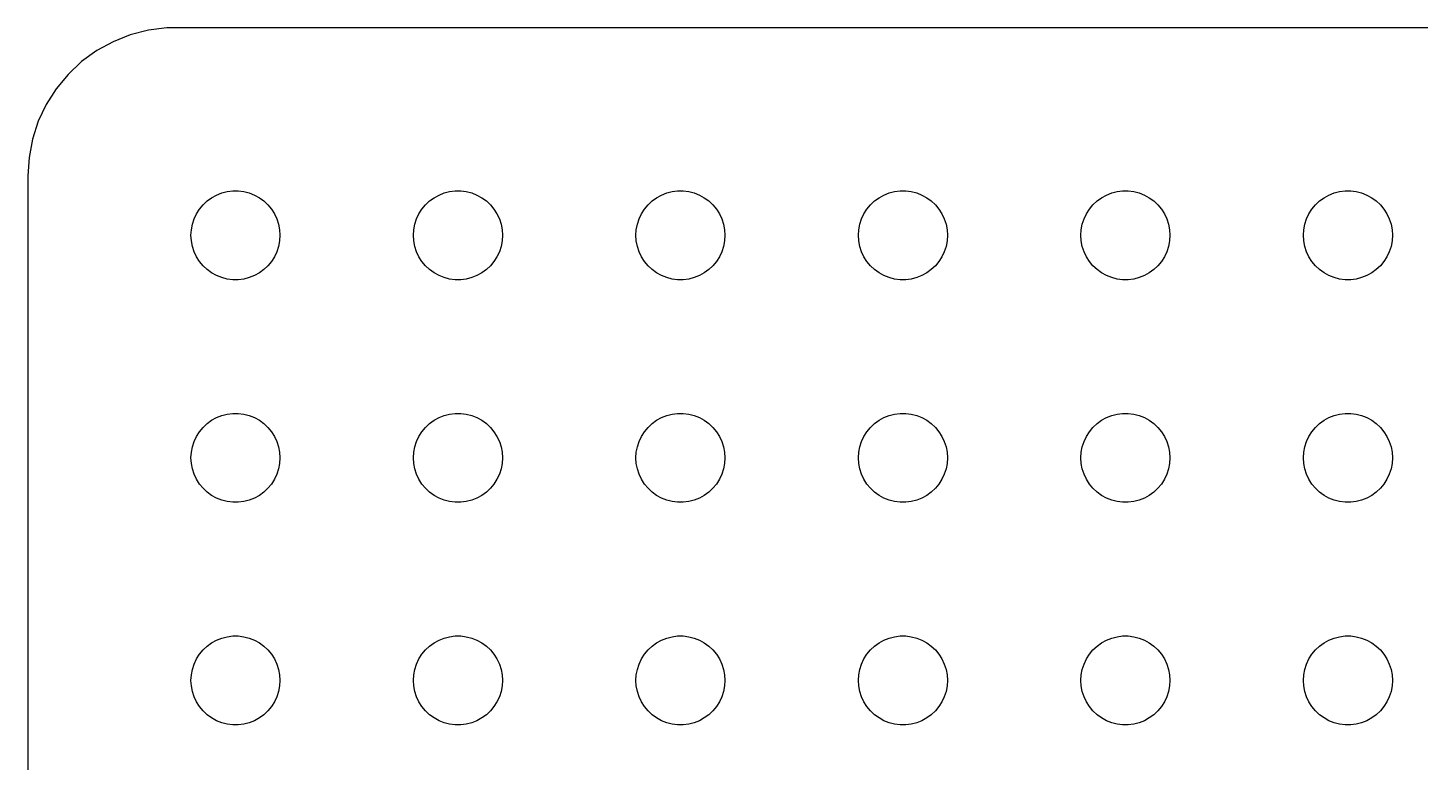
# Model space of a CAD drawing. Header units: metres. Extents: x -97 to 97, y -97 to 97.
# Drawn here: x -97 to -50.06, y 72.25 to 96.99 of the extents above; entities that cross this region are included whole.
import ezdxf

# ---------------------------------------------------------------- set-up
doc = ezdxf.new("R2010")
doc.units = ezdxf.units.M

msp = doc.modelspace()

# ---------------------------------------------------------------- linework, layer by layer
for p, q in [((-93.5451, 96.7553), (-94.1289, 96.5241)), ((-92.9369, 96.9114), (-93.5451, 96.7553)), ((-92.3139, 96.9901), (-92.9369, 96.9114)), ((92.3139, 96.9901), (-92.3139, 96.9901)), ((-94.6791, 96.2216), (-95.1871, 95.8526)), ((-94.1289, 96.5241), (-94.6791, 96.2216)), ((-95.1871, 95.8526), (-95.6448, 95.4227)), ((-95.6448, 95.4227), (-96.0451, 94.9389)), ((-96.0451, 94.9389), (-96.3815, 94.4088)), ((-96.3815, 94.4088), (-96.6489, 93.8406)), ((-96.6489, 93.8406), (-96.8429, 93.2434)), ((-96.8429, 93.2434), (-96.9606, 92.6267)), ((-96.9606, 92.6267), (-97, 92)), ((-97, 92), (-97, -92)), ((-91.0934, 91.0268), (-90.9561, 91.1558)), ((-90.9561, 91.1558), (-90.8037, 91.2665)), ((-90.8037, 91.2665), (-90.6387, 91.3572)), ((-90.6387, 91.3572), (-90.4635, 91.4266)), ((-90.4635, 91.4266), (-90.2811, 91.4734)), ((-90.2811, 91.4734), (-90.0942, 91.497)), ((-90.0942, 91.497), (-89.9058, 91.497)), ((-89.9058, 91.497), (-89.7189, 91.4734)), ((-89.7189, 91.4734), (-89.5365, 91.4266)), ((-89.5365, 91.4266), (-89.3613, 91.3572)), ((-89.3613, 91.3572), (-89.1963, 91.2665)), ((-89.1963, 91.2665), (-89.0439, 91.1558)), ((-89.0439, 91.1558), (-88.9065, 91.0268)), ((-83.5934, 91.0268), (-83.4561, 91.1558)), ((-83.4561, 91.1558), (-83.3037, 91.2665)), ((-83.3037, 91.2665), (-83.1387, 91.3572)), ((-83.1387, 91.3572), (-82.9635, 91.4266)), ((-82.9635, 91.4266), (-82.7811, 91.4734)), ((-82.7811, 91.4734), (-82.5942, 91.497)), ((-82.5942, 91.497), (-82.4058, 91.497)), ((-82.4058, 91.497), (-82.2189, 91.4734)), ((-82.2189, 91.4734), (-82.0365, 91.4266)), ((-82.0365, 91.4266), (-81.8613, 91.3572)), ((-81.8613, 91.3572), (-81.6963, 91.2665)), ((-81.6963, 91.2665), (-81.5439, 91.1558)), ((-81.5439, 91.1558), (-81.4065, 91.0268)), ((-76.0934, 91.0268), (-75.9561, 91.1558)), ((-75.9561, 91.1558), (-75.8037, 91.2665)), ((-75.8037, 91.2665), (-75.6387, 91.3572)), ((-75.6387, 91.3572), (-75.4635, 91.4266)), ((-75.4635, 91.4266), (-75.2811, 91.4734)), ((-75.2811, 91.4734), (-75.0942, 91.497)), ((-75.0942, 91.497), (-74.9058, 91.497)), ((-74.9058, 91.497), (-74.7189, 91.4734)), ((-74.7189, 91.4734), (-74.5365, 91.4266)), ((-74.5365, 91.4266), (-74.3613, 91.3572)), ((-74.3613, 91.3572), (-74.1963, 91.2665)), ((-74.1963, 91.2665), (-74.0439, 91.1558)), ((-74.0439, 91.1558), (-73.9065, 91.0268)), ((-68.5934, 91.0268), (-68.4561, 91.1558)), ((-68.4561, 91.1558), (-68.3037, 91.2665)), ((-68.3037, 91.2665), (-68.1387, 91.3572)), ((-68.1387, 91.3572), (-67.9635, 91.4266)), ((-67.9635, 91.4266), (-67.7811, 91.4734)), ((-67.7811, 91.4734), (-67.5942, 91.497)), ((-67.5942, 91.497), (-67.4058, 91.497)), ((-67.4058, 91.497), (-67.2189, 91.4734)), ((-67.2189, 91.4734), (-67.0365, 91.4266)), ((-67.0365, 91.4266), (-66.8613, 91.3572)), ((-66.8613, 91.3572), (-66.6963, 91.2665)), ((-66.6963, 91.2665), (-66.5439, 91.1558)), ((-66.5439, 91.1558), (-66.4065, 91.0268)), ((-61.0934, 91.0268), (-60.9561, 91.1558)), ((-60.9561, 91.1558), (-60.8037, 91.2665)), ((-60.8037, 91.2665), (-60.6387, 91.3572)), ((-60.6387, 91.3572), (-60.4635, 91.4266)), ((-60.4635, 91.4266), (-60.2811, 91.4734)), ((-60.2811, 91.4734), (-60.0942, 91.497)), ((-60.0942, 91.497), (-59.9058, 91.497)), ((-59.9058, 91.497), (-59.7189, 91.4734)), ((-59.7189, 91.4734), (-59.5365, 91.4266)), ((-59.5365, 91.4266), (-59.3613, 91.3572)), ((-59.3613, 91.3572), (-59.1963, 91.2665)), ((-59.1963, 91.2665), (-59.0439, 91.1558)), ((-59.0439, 91.1558), (-58.9065, 91.0268)), ((-53.5934, 91.0268), (-53.4561, 91.1558)), ((-53.4561, 91.1558), (-53.3037, 91.2665)), ((-53.3037, 91.2665), (-53.1387, 91.3572)), ((-53.1387, 91.3572), (-52.9635, 91.4266)), ((-52.9635, 91.4266), (-52.7811, 91.4734)), ((-52.7811, 91.4734), (-52.5942, 91.497)), ((-52.5942, 91.497), (-52.4058, 91.497)), ((-52.4058, 91.497), (-52.2189, 91.4734)), ((-52.2189, 91.4734), (-52.0365, 91.4266)), ((-52.0365, 91.4266), (-51.8613, 91.3572)), ((-51.8613, 91.3572), (-51.6963, 91.2665)), ((-51.6963, 91.2665), (-51.5439, 91.1558)), ((-51.5439, 91.1558), (-51.4065, 91.0268)), ((-91.3947, 90.5522), (-91.3145, 90.7226)), ((-91.3145, 90.7226), (-91.2135, 90.8817)), ((-91.2135, 90.8817), (-91.0934, 91.0268)), ((-88.9065, 91.0268), (-88.7865, 90.8817)), ((-88.7865, 90.8817), (-88.6855, 90.7226)), ((-88.6855, 90.7226), (-88.6053, 90.5522)), ((-83.8947, 90.5522), (-83.8145, 90.7226)), ((-83.8145, 90.7226), (-83.7135, 90.8817)), ((-83.7135, 90.8817), (-83.5934, 91.0268)), ((-81.4065, 91.0268), (-81.2865, 90.8817)), ((-81.2865, 90.8817), (-81.1855, 90.7226)), ((-81.1855, 90.7226), (-81.1053, 90.5522)), ((-76.3947, 90.5522), (-76.3145, 90.7226)), ((-76.3145, 90.7226), (-76.2135, 90.8817)), ((-76.2135, 90.8817), (-76.0934, 91.0268)), ((-73.9065, 91.0268), (-73.7865, 90.8817)), ((-73.7865, 90.8817), (-73.6855, 90.7226)), ((-73.6855, 90.7226), (-73.6053, 90.5522)), ((-68.8947, 90.5522), (-68.8145, 90.7226)), ((-68.8145, 90.7226), (-68.7135, 90.8817)), ((-68.7135, 90.8817), (-68.5934, 91.0268)), ((-66.4065, 91.0268), (-66.2865, 90.8817)), ((-66.2865, 90.8817), (-66.1855, 90.7226)), ((-66.1855, 90.7226), (-66.1053, 90.5522)), ((-61.3947, 90.5522), (-61.3145, 90.7226)), ((-61.3145, 90.7226), (-61.2135, 90.8817)), ((-61.2135, 90.8817), (-61.0934, 91.0268)), ((-58.9065, 91.0268), (-58.7865, 90.8817)), ((-58.7865, 90.8817), (-58.6855, 90.7226)), ((-58.6855, 90.7226), (-58.6053, 90.5522)), ((-53.8947, 90.5522), (-53.8145, 90.7226)), ((-53.8145, 90.7226), (-53.7135, 90.8817)), ((-53.7135, 90.8817), (-53.5934, 91.0268)), ((-51.4065, 91.0268), (-51.2865, 90.8817)), ((-51.2865, 90.8817), (-51.1855, 90.7226)), ((-51.1855, 90.7226), (-51.1053, 90.5522)), ((-91.5, 90), (-91.4882, 90.188)), ((-91.4882, 90.188), (-91.4529, 90.373)), ((-91.4529, 90.373), (-91.3947, 90.5522)), ((-88.6053, 90.5522), (-88.5471, 90.373)), ((-88.5471, 90.373), (-88.5118, 90.188)), ((-88.5118, 90.188), (-88.5, 90)), ((-84, 90), (-83.9882, 90.188)), ((-83.9882, 90.188), (-83.9529, 90.373)), ((-83.9529, 90.373), (-83.8947, 90.5522)), ((-81.1053, 90.5522), (-81.0471, 90.373)), ((-81.0471, 90.373), (-81.0118, 90.188)), ((-81.0118, 90.188), (-81, 90)), ((-76.5, 90), (-76.4882, 90.188)), ((-76.4882, 90.188), (-76.4529, 90.373)), ((-76.4529, 90.373), (-76.3947, 90.5522)), ((-73.6053, 90.5522), (-73.5471, 90.373)), ((-73.5471, 90.373), (-73.5118, 90.188)), ((-73.5118, 90.188), (-73.5, 90)), ((-69, 90), (-68.9882, 90.188)), ((-68.9882, 90.188), (-68.9529, 90.373)), ((-68.9529, 90.373), (-68.8947, 90.5522)), ((-66.1053, 90.5522), (-66.0471, 90.373)), ((-66.0471, 90.373), (-66.0118, 90.188)), ((-66.0118, 90.188), (-66, 90)), ((-61.5, 90), (-61.4882, 90.188)), ((-61.4882, 90.188), (-61.4529, 90.373)), ((-61.4529, 90.373), (-61.3947, 90.5522)), ((-58.6053, 90.5522), (-58.5471, 90.373)), ((-58.5471, 90.373), (-58.5118, 90.188)), ((-58.5118, 90.188), (-58.5, 90)), ((-54, 90), (-53.9882, 90.188)), ((-53.9882, 90.188), (-53.9529, 90.373)), ((-53.9529, 90.373), (-53.8947, 90.5522)), ((-51.1053, 90.5522), (-51.0471, 90.373)), ((-51.0471, 90.373), (-51.0118, 90.188)), ((-51.0118, 90.188), (-51, 90)), ((-91.4882, 89.812), (-91.5, 90)), ((-91.4529, 89.627), (-91.4882, 89.812)), ((-88.5118, 89.812), (-88.5471, 89.627)), ((-88.5, 90), (-88.5118, 89.812)), ((-83.9882, 89.812), (-84, 90)), ((-83.9529, 89.627), (-83.9882, 89.812)), ((-81.0118, 89.812), (-81.0471, 89.627)), ((-81, 90), (-81.0118, 89.812)), ((-76.4882, 89.812), (-76.5, 90)), ((-76.4529, 89.627), (-76.4882, 89.812)), ((-73.5118, 89.812), (-73.5471, 89.627)), ((-73.5, 90), (-73.5118, 89.812)), ((-68.9882, 89.812), (-69, 90)), ((-68.9529, 89.627), (-68.9882, 89.812)), ((-66.0118, 89.812), (-66.0471, 89.627)), ((-66, 90), (-66.0118, 89.812)), ((-61.4882, 89.812), (-61.5, 90)), ((-61.4529, 89.627), (-61.4882, 89.812)), ((-58.5118, 89.812), (-58.5471, 89.627)), ((-58.5, 90), (-58.5118, 89.812)), ((-53.9882, 89.812), (-54, 90)), ((-53.9529, 89.627), (-53.9882, 89.812)), ((-51.0118, 89.812), (-51.0471, 89.627)), ((-51, 90), (-51.0118, 89.812)), ((-91.3947, 89.4478), (-91.4529, 89.627)), ((-91.3145, 89.2774), (-91.3947, 89.4478)), ((-91.2135, 89.1183), (-91.3145, 89.2774)), ((-88.6855, 89.2774), (-88.7865, 89.1183)), ((-88.6053, 89.4478), (-88.6855, 89.2774)), ((-88.5471, 89.627), (-88.6053, 89.4478)), ((-83.8947, 89.4478), (-83.9529, 89.627)), ((-83.8145, 89.2774), (-83.8947, 89.4478)), ((-83.7135, 89.1183), (-83.8145, 89.2774)), ((-81.1855, 89.2774), (-81.2865, 89.1183)), ((-81.1053, 89.4478), (-81.1855, 89.2774)), ((-81.0471, 89.627), (-81.1053, 89.4478)), ((-76.3947, 89.4478), (-76.4529, 89.627)), ((-76.3145, 89.2774), (-76.3947, 89.4478)), ((-76.2135, 89.1183), (-76.3145, 89.2774)), ((-73.6855, 89.2774), (-73.7865, 89.1183)), ((-73.6053, 89.4478), (-73.6855, 89.2774)), ((-73.5471, 89.627), (-73.6053, 89.4478)), ((-68.8947, 89.4478), (-68.9529, 89.627)), ((-68.8145, 89.2774), (-68.8947, 89.4478)), ((-68.7135, 89.1183), (-68.8145, 89.2774)), ((-66.1855, 89.2774), (-66.2865, 89.1183)), ((-66.1053, 89.4478), (-66.1855, 89.2774)), ((-66.0471, 89.627), (-66.1053, 89.4478)), ((-61.3947, 89.4478), (-61.4529, 89.627)), ((-61.3145, 89.2774), (-61.3947, 89.4478)), ((-61.2135, 89.1183), (-61.3145, 89.2774)), ((-58.6855, 89.2774), (-58.7865, 89.1183)), ((-58.6053, 89.4478), (-58.6855, 89.2774)), ((-58.5471, 89.627), (-58.6053, 89.4478)), ((-53.8947, 89.4478), (-53.9529, 89.627)), ((-53.8145, 89.2774), (-53.8947, 89.4478)), ((-53.7135, 89.1183), (-53.8145, 89.2774)), ((-51.1855, 89.2774), (-51.2865, 89.1183)), ((-51.1053, 89.4478), (-51.1855, 89.2774)), ((-51.0471, 89.627), (-51.1053, 89.4478)), ((-91.0934, 88.9732), (-91.2135, 89.1183)), ((-90.9561, 88.8442), (-91.0934, 88.9732)), ((-90.8037, 88.7335), (-90.9561, 88.8442)), ((-90.6387, 88.6428), (-90.8037, 88.7335)), ((-89.1963, 88.7335), (-89.3613, 88.6428)), ((-89.0439, 88.8442), (-89.1963, 88.7335)), ((-88.9065, 88.9732), (-89.0439, 88.8442)), ((-88.7865, 89.1183), (-88.9065, 88.9732)), ((-83.5934, 88.9732), (-83.7135, 89.1183)), ((-83.4561, 88.8442), (-83.5934, 88.9732)), ((-83.3037, 88.7335), (-83.4561, 88.8442)), ((-83.1387, 88.6428), (-83.3037, 88.7335)), ((-81.6963, 88.7335), (-81.8613, 88.6428)), ((-81.5439, 88.8442), (-81.6963, 88.7335)), ((-81.4065, 88.9732), (-81.5439, 88.8442)), ((-81.2865, 89.1183), (-81.4065, 88.9732)), ((-76.0934, 88.9732), (-76.2135, 89.1183)), ((-75.9561, 88.8442), (-76.0934, 88.9732)), ((-75.8037, 88.7335), (-75.9561, 88.8442)), ((-75.6387, 88.6428), (-75.8037, 88.7335)), ((-74.1963, 88.7335), (-74.3613, 88.6428)), ((-74.0439, 88.8442), (-74.1963, 88.7335)), ((-73.9065, 88.9732), (-74.0439, 88.8442)), ((-73.7865, 89.1183), (-73.9065, 88.9732)), ((-68.5934, 88.9732), (-68.7135, 89.1183)), ((-68.4561, 88.8442), (-68.5934, 88.9732)), ((-68.3037, 88.7335), (-68.4561, 88.8442)), ((-68.1387, 88.6428), (-68.3037, 88.7335)), ((-66.6963, 88.7335), (-66.8613, 88.6428)), ((-66.5439, 88.8442), (-66.6963, 88.7335)), ((-66.4065, 88.9732), (-66.5439, 88.8442)), ((-66.2865, 89.1183), (-66.4065, 88.9732)), ((-61.0934, 88.9732), (-61.2135, 89.1183)), ((-60.9561, 88.8442), (-61.0934, 88.9732)), ((-60.8037, 88.7335), (-60.9561, 88.8442)), ((-60.6387, 88.6428), (-60.8037, 88.7335)), ((-59.1963, 88.7335), (-59.3613, 88.6428)), ((-59.0439, 88.8442), (-59.1963, 88.7335)), ((-58.9065, 88.9732), (-59.0439, 88.8442)), ((-58.7865, 89.1183), (-58.9065, 88.9732)), ((-53.5934, 88.9732), (-53.7135, 89.1183)), ((-53.4561, 88.8442), (-53.5934, 88.9732)), ((-53.3037, 88.7335), (-53.4561, 88.8442)), ((-53.1387, 88.6428), (-53.3037, 88.7335)), ((-51.6963, 88.7335), (-51.8613, 88.6428)), ((-51.5439, 88.8442), (-51.6963, 88.7335)), ((-51.4065, 88.9732), (-51.5439, 88.8442)), ((-51.2865, 89.1183), (-51.4065, 88.9732)), ((-90.4635, 88.5734), (-90.6387, 88.6428)), ((-90.2811, 88.5266), (-90.4635, 88.5734)), ((-90.0942, 88.503), (-90.2811, 88.5266)), ((-89.9058, 88.503), (-90.0942, 88.503)), ((-89.7189, 88.5266), (-89.9058, 88.503)), ((-89.5365, 88.5734), (-89.7189, 88.5266)), ((-89.3613, 88.6428), (-89.5365, 88.5734)), ((-82.9635, 88.5734), (-83.1387, 88.6428)), ((-82.7811, 88.5266), (-82.9635, 88.5734)), ((-82.5942, 88.503), (-82.7811, 88.5266)), ((-82.4058, 88.503), (-82.5942, 88.503)), ((-82.2189, 88.5266), (-82.4058, 88.503)), ((-82.0365, 88.5734), (-82.2189, 88.5266)), ((-81.8613, 88.6428), (-82.0365, 88.5734)), ((-75.4635, 88.5734), (-75.6387, 88.6428)), ((-75.2811, 88.5266), (-75.4635, 88.5734)), ((-75.0942, 88.503), (-75.2811, 88.5266)), ((-74.9058, 88.503), (-75.0942, 88.503)), ((-74.7189, 88.5266), (-74.9058, 88.503)), ((-74.5365, 88.5734), (-74.7189, 88.5266)), ((-74.3613, 88.6428), (-74.5365, 88.5734)), ((-67.9635, 88.5734), (-68.1387, 88.6428)), ((-67.7811, 88.5266), (-67.9635, 88.5734)), ((-67.5942, 88.503), (-67.7811, 88.5266)), ((-67.4058, 88.503), (-67.5942, 88.503)), ((-67.2189, 88.5266), (-67.4058, 88.503)), ((-67.0365, 88.5734), (-67.2189, 88.5266)), ((-66.8613, 88.6428), (-67.0365, 88.5734)), ((-60.4635, 88.5734), (-60.6387, 88.6428)), ((-60.2811, 88.5266), (-60.4635, 88.5734)), ((-60.0942, 88.503), (-60.2811, 88.5266)), ((-59.9058, 88.503), (-60.0942, 88.503)), ((-59.7189, 88.5266), (-59.9058, 88.503)), ((-59.5365, 88.5734), (-59.7189, 88.5266)), ((-59.3613, 88.6428), (-59.5365, 88.5734)), ((-52.9635, 88.5734), (-53.1387, 88.6428)), ((-52.7811, 88.5266), (-52.9635, 88.5734)), ((-52.5942, 88.503), (-52.7811, 88.5266)), ((-52.4058, 88.503), (-52.5942, 88.503)), ((-52.2189, 88.5266), (-52.4058, 88.503)), ((-52.0365, 88.5734), (-52.2189, 88.5266)), ((-51.8613, 88.6428), (-52.0365, 88.5734)), ((-91.0934, 83.5268), (-90.9561, 83.6558)), ((-90.9561, 83.6558), (-90.8037, 83.7665)), ((-90.8037, 83.7665), (-90.6387, 83.8572)), ((-90.6387, 83.8572), (-90.4635, 83.9266)), ((-90.4635, 83.9266), (-90.2811, 83.9734)), ((-90.2811, 83.9734), (-90.0942, 83.997)), ((-90.0942, 83.997), (-89.9058, 83.997)), ((-89.9058, 83.997), (-89.7189, 83.9734)), ((-89.7189, 83.9734), (-89.5365, 83.9266)), ((-89.5365, 83.9266), (-89.3613, 83.8572)), ((-89.3613, 83.8572), (-89.1963, 83.7665)), ((-89.1963, 83.7665), (-89.0439, 83.6558)), ((-89.0439, 83.6558), (-88.9065, 83.5268)), ((-83.5934, 83.5268), (-83.4561, 83.6558)), ((-83.4561, 83.6558), (-83.3037, 83.7665)), ((-83.3037, 83.7665), (-83.1387, 83.8572)), ((-83.1387, 83.8572), (-82.9635, 83.9266)), ((-82.9635, 83.9266), (-82.7811, 83.9734)), ((-82.7811, 83.9734), (-82.5942, 83.997)), ((-82.5942, 83.997), (-82.4058, 83.997)), ((-82.4058, 83.997), (-82.2189, 83.9734)), ((-82.2189, 83.9734), (-82.0365, 83.9266)), ((-82.0365, 83.9266), (-81.8613, 83.8572)), ((-81.8613, 83.8572), (-81.6963, 83.7665)), ((-81.6963, 83.7665), (-81.5439, 83.6558)), ((-81.5439, 83.6558), (-81.4065, 83.5268)), ((-76.0934, 83.5268), (-75.9561, 83.6558)), ((-75.9561, 83.6558), (-75.8037, 83.7665)), ((-75.8037, 83.7665), (-75.6387, 83.8572)), ((-75.6387, 83.8572), (-75.4635, 83.9266)), ((-75.4635, 83.9266), (-75.2811, 83.9734)), ((-75.2811, 83.9734), (-75.0942, 83.997)), ((-75.0942, 83.997), (-74.9058, 83.997)), ((-74.9058, 83.997), (-74.7189, 83.9734)), ((-74.7189, 83.9734), (-74.5365, 83.9266)), ((-74.5365, 83.9266), (-74.3613, 83.8572)), ((-74.3613, 83.8572), (-74.1963, 83.7665)), ((-74.1963, 83.7665), (-74.0439, 83.6558)), ((-74.0439, 83.6558), (-73.9065, 83.5268)), ((-68.5934, 83.5268), (-68.4561, 83.6558)), ((-68.4561, 83.6558), (-68.3037, 83.7665)), ((-68.3037, 83.7665), (-68.1387, 83.8572)), ((-68.1387, 83.8572), (-67.9635, 83.9266)), ((-67.9635, 83.9266), (-67.7811, 83.9734)), ((-67.7811, 83.9734), (-67.5942, 83.997)), ((-67.5942, 83.997), (-67.4058, 83.997)), ((-67.4058, 83.997), (-67.2189, 83.9734)), ((-67.2189, 83.9734), (-67.0365, 83.9266)), ((-67.0365, 83.9266), (-66.8613, 83.8572)), ((-66.8613, 83.8572), (-66.6963, 83.7665)), ((-66.6963, 83.7665), (-66.5439, 83.6558)), ((-66.5439, 83.6558), (-66.4065, 83.5268)), ((-61.0934, 83.5268), (-60.9561, 83.6558)), ((-60.9561, 83.6558), (-60.8037, 83.7665)), ((-60.8037, 83.7665), (-60.6387, 83.8572)), ((-60.6387, 83.8572), (-60.4635, 83.9266)), ((-60.4635, 83.9266), (-60.2811, 83.9734)), ((-60.2811, 83.9734), (-60.0942, 83.997)), ((-60.0942, 83.997), (-59.9058, 83.997)), ((-59.9058, 83.997), (-59.7189, 83.9734)), ((-59.7189, 83.9734), (-59.5365, 83.9266)), ((-59.5365, 83.9266), (-59.3613, 83.8572)), ((-59.3613, 83.8572), (-59.1963, 83.7665)), ((-59.1963, 83.7665), (-59.0439, 83.6558)), ((-59.0439, 83.6558), (-58.9065, 83.5268)), ((-53.5934, 83.5268), (-53.4561, 83.6558)), ((-53.4561, 83.6558), (-53.3037, 83.7665)), ((-53.3037, 83.7665), (-53.1387, 83.8572)), ((-53.1387, 83.8572), (-52.9635, 83.9266)), ((-52.9635, 83.9266), (-52.7811, 83.9734)), ((-52.7811, 83.9734), (-52.5942, 83.997)), ((-52.5942, 83.997), (-52.4058, 83.997)), ((-52.4058, 83.997), (-52.2189, 83.9734)), ((-52.2189, 83.9734), (-52.0365, 83.9266)), ((-52.0365, 83.9266), (-51.8613, 83.8572)), ((-51.8613, 83.8572), (-51.6963, 83.7665)), ((-51.6963, 83.7665), (-51.5439, 83.6558)), ((-51.5439, 83.6558), (-51.4065, 83.5268)), ((-91.3947, 83.0522), (-91.3145, 83.2226)), ((-91.3145, 83.2226), (-91.2135, 83.3817)), ((-91.2135, 83.3817), (-91.0934, 83.5268)), ((-88.9065, 83.5268), (-88.7865, 83.3817)), ((-88.7865, 83.3817), (-88.6855, 83.2226)), ((-88.6855, 83.2226), (-88.6053, 83.0522)), ((-83.8947, 83.0522), (-83.8145, 83.2226)), ((-83.8145, 83.2226), (-83.7135, 83.3817)), ((-83.7135, 83.3817), (-83.5934, 83.5268)), ((-81.4065, 83.5268), (-81.2865, 83.3817)), ((-81.2865, 83.3817), (-81.1855, 83.2226)), ((-81.1855, 83.2226), (-81.1053, 83.0522)), ((-76.3947, 83.0522), (-76.3145, 83.2226)), ((-76.3145, 83.2226), (-76.2135, 83.3817)), ((-76.2135, 83.3817), (-76.0934, 83.5268)), ((-73.9065, 83.5268), (-73.7865, 83.3817)), ((-73.7865, 83.3817), (-73.6855, 83.2226)), ((-73.6855, 83.2226), (-73.6053, 83.0522)), ((-68.8947, 83.0522), (-68.8145, 83.2226)), ((-68.8145, 83.2226), (-68.7135, 83.3817)), ((-68.7135, 83.3817), (-68.5934, 83.5268)), ((-66.4065, 83.5268), (-66.2865, 83.3817)), ((-66.2865, 83.3817), (-66.1855, 83.2226)), ((-66.1855, 83.2226), (-66.1053, 83.0522)), ((-61.3947, 83.0522), (-61.3145, 83.2226)), ((-61.3145, 83.2226), (-61.2135, 83.3817)), ((-61.2135, 83.3817), (-61.0934, 83.5268)), ((-58.9065, 83.5268), (-58.7865, 83.3817)), ((-58.7865, 83.3817), (-58.6855, 83.2226)), ((-58.6855, 83.2226), (-58.6053, 83.0522)), ((-53.8947, 83.0522), (-53.8145, 83.2226)), ((-53.8145, 83.2226), (-53.7135, 83.3817)), ((-53.7135, 83.3817), (-53.5934, 83.5268)), ((-51.4065, 83.5268), (-51.2865, 83.3817)), ((-51.2865, 83.3817), (-51.1855, 83.2226)), ((-51.1855, 83.2226), (-51.1053, 83.0522)), ((-91.5, 82.5), (-91.4882, 82.688)), ((-91.4882, 82.688), (-91.4529, 82.873)), ((-91.4529, 82.873), (-91.3947, 83.0522)), ((-88.6053, 83.0522), (-88.5471, 82.873)), ((-88.5471, 82.873), (-88.5118, 82.688)), ((-88.5118, 82.688), (-88.5, 82.5)), ((-84, 82.5), (-83.9882, 82.688)), ((-83.9882, 82.688), (-83.9529, 82.873)), ((-83.9529, 82.873), (-83.8947, 83.0522)), ((-81.1053, 83.0522), (-81.0471, 82.873)), ((-81.0471, 82.873), (-81.0118, 82.688)), ((-81.0118, 82.688), (-81, 82.5)), ((-76.5, 82.5), (-76.4882, 82.688)), ((-76.4882, 82.688), (-76.4529, 82.873)), ((-76.4529, 82.873), (-76.3947, 83.0522)), ((-73.6053, 83.0522), (-73.5471, 82.873)), ((-73.5471, 82.873), (-73.5118, 82.688)), ((-73.5118, 82.688), (-73.5, 82.5)), ((-69, 82.5), (-68.9882, 82.688)), ((-68.9882, 82.688), (-68.9529, 82.873)), ((-68.9529, 82.873), (-68.8947, 83.0522)), ((-66.1053, 83.0522), (-66.0471, 82.873)), ((-66.0471, 82.873), (-66.0118, 82.688)), ((-66.0118, 82.688), (-66, 82.5)), ((-61.5, 82.5), (-61.4882, 82.688)), ((-61.4882, 82.688), (-61.4529, 82.873)), ((-61.4529, 82.873), (-61.3947, 83.0522)), ((-58.6053, 83.0522), (-58.5471, 82.873)), ((-58.5471, 82.873), (-58.5118, 82.688)), ((-58.5118, 82.688), (-58.5, 82.5)), ((-54, 82.5), (-53.9882, 82.688)), ((-53.9882, 82.688), (-53.9529, 82.873)), ((-53.9529, 82.873), (-53.8947, 83.0522)), ((-51.1053, 83.0522), (-51.0471, 82.873)), ((-51.0471, 82.873), (-51.0118, 82.688)), ((-51.0118, 82.688), (-51, 82.5)), ((-91.4882, 82.312), (-91.5, 82.5)), ((-91.4529, 82.127), (-91.4882, 82.312)), ((-88.5118, 82.312), (-88.5471, 82.127)), ((-88.5, 82.5), (-88.5118, 82.312)), ((-83.9882, 82.312), (-84, 82.5)), ((-83.9529, 82.127), (-83.9882, 82.312)), ((-81.0118, 82.312), (-81.0471, 82.127)), ((-81, 82.5), (-81.0118, 82.312)), ((-76.4882, 82.312), (-76.5, 82.5)), ((-76.4529, 82.127), (-76.4882, 82.312)), ((-73.5118, 82.312), (-73.5471, 82.127)), ((-73.5, 82.5), (-73.5118, 82.312)), ((-68.9882, 82.312), (-69, 82.5)), ((-68.9529, 82.127), (-68.9882, 82.312)), ((-66.0118, 82.312), (-66.0471, 82.127)), ((-66, 82.5), (-66.0118, 82.312)), ((-61.4882, 82.312), (-61.5, 82.5)), ((-61.4529, 82.127), (-61.4882, 82.312)), ((-58.5118, 82.312), (-58.5471, 82.127)), ((-58.5, 82.5), (-58.5118, 82.312)), ((-53.9882, 82.312), (-54, 82.5)), ((-53.9529, 82.127), (-53.9882, 82.312)), ((-51.0118, 82.312), (-51.0471, 82.127)), ((-51, 82.5), (-51.0118, 82.312)), ((-91.3947, 81.9478), (-91.4529, 82.127)), ((-91.3145, 81.7774), (-91.3947, 81.9478)), ((-91.2135, 81.6183), (-91.3145, 81.7774)), ((-88.6855, 81.7774), (-88.7865, 81.6183)), ((-88.6053, 81.9478), (-88.6855, 81.7774)), ((-88.5471, 82.127), (-88.6053, 81.9478)), ((-83.8947, 81.9478), (-83.9529, 82.127)), ((-83.8145, 81.7774), (-83.8947, 81.9478)), ((-83.7135, 81.6183), (-83.8145, 81.7774)), ((-81.1855, 81.7774), (-81.2865, 81.6183)), ((-81.1053, 81.9478), (-81.1855, 81.7774)), ((-81.0471, 82.127), (-81.1053, 81.9478)), ((-76.3947, 81.9478), (-76.4529, 82.127)), ((-76.3145, 81.7774), (-76.3947, 81.9478)), ((-76.2135, 81.6183), (-76.3145, 81.7774)), ((-73.6855, 81.7774), (-73.7865, 81.6183)), ((-73.6053, 81.9478), (-73.6855, 81.7774)), ((-73.5471, 82.127), (-73.6053, 81.9478)), ((-68.8947, 81.9478), (-68.9529, 82.127)), ((-68.8145, 81.7774), (-68.8947, 81.9478)), ((-68.7135, 81.6183), (-68.8145, 81.7774)), ((-66.1855, 81.7774), (-66.2865, 81.6183)), ((-66.1053, 81.9478), (-66.1855, 81.7774)), ((-66.0471, 82.127), (-66.1053, 81.9478)), ((-61.3947, 81.9478), (-61.4529, 82.127)), ((-61.3145, 81.7774), (-61.3947, 81.9478)), ((-61.2135, 81.6183), (-61.3145, 81.7774)), ((-58.6855, 81.7774), (-58.7865, 81.6183)), ((-58.6053, 81.9478), (-58.6855, 81.7774)), ((-58.5471, 82.127), (-58.6053, 81.9478)), ((-53.8947, 81.9478), (-53.9529, 82.127)), ((-53.8145, 81.7774), (-53.8947, 81.9478)), ((-53.7135, 81.6183), (-53.8145, 81.7774)), ((-51.1855, 81.7774), (-51.2865, 81.6183)), ((-51.1053, 81.9478), (-51.1855, 81.7774)), ((-51.0471, 82.127), (-51.1053, 81.9478)), ((-91.0934, 81.4732), (-91.2135, 81.6183)), ((-90.9561, 81.3442), (-91.0934, 81.4732)), ((-90.8037, 81.2335), (-90.9561, 81.3442)), ((-90.6387, 81.1428), (-90.8037, 81.2335)), ((-89.1963, 81.2335), (-89.3613, 81.1428)), ((-89.0439, 81.3442), (-89.1963, 81.2335)), ((-88.9065, 81.4732), (-89.0439, 81.3442)), ((-88.7865, 81.6183), (-88.9065, 81.4732)), ((-83.5934, 81.4732), (-83.7135, 81.6183)), ((-83.4561, 81.3442), (-83.5934, 81.4732)), ((-83.3037, 81.2335), (-83.4561, 81.3442)), ((-83.1387, 81.1428), (-83.3037, 81.2335)), ((-81.6963, 81.2335), (-81.8613, 81.1428)), ((-81.5439, 81.3442), (-81.6963, 81.2335)), ((-81.4065, 81.4732), (-81.5439, 81.3442)), ((-81.2865, 81.6183), (-81.4065, 81.4732)), ((-76.0934, 81.4732), (-76.2135, 81.6183)), ((-75.9561, 81.3442), (-76.0934, 81.4732)), ((-75.8037, 81.2335), (-75.9561, 81.3442)), ((-75.6387, 81.1428), (-75.8037, 81.2335)), ((-74.1963, 81.2335), (-74.3613, 81.1428)), ((-74.0439, 81.3442), (-74.1963, 81.2335)), ((-73.9065, 81.4732), (-74.0439, 81.3442)), ((-73.7865, 81.6183), (-73.9065, 81.4732)), ((-68.5934, 81.4732), (-68.7135, 81.6183)), ((-68.4561, 81.3442), (-68.5934, 81.4732)), ((-68.3037, 81.2335), (-68.4561, 81.3442)), ((-68.1387, 81.1428), (-68.3037, 81.2335)), ((-66.6963, 81.2335), (-66.8613, 81.1428)), ((-66.5439, 81.3442), (-66.6963, 81.2335)), ((-66.4065, 81.4732), (-66.5439, 81.3442)), ((-66.2865, 81.6183), (-66.4065, 81.4732)), ((-61.0934, 81.4732), (-61.2135, 81.6183)), ((-60.9561, 81.3442), (-61.0934, 81.4732)), ((-60.8037, 81.2335), (-60.9561, 81.3442)), ((-60.6387, 81.1428), (-60.8037, 81.2335)), ((-59.1963, 81.2335), (-59.3613, 81.1428)), ((-59.0439, 81.3442), (-59.1963, 81.2335)), ((-58.9065, 81.4732), (-59.0439, 81.3442)), ((-58.7865, 81.6183), (-58.9065, 81.4732)), ((-53.5934, 81.4732), (-53.7135, 81.6183)), ((-53.4561, 81.3442), (-53.5934, 81.4732)), ((-53.3037, 81.2335), (-53.4561, 81.3442)), ((-53.1387, 81.1428), (-53.3037, 81.2335)), ((-51.6963, 81.2335), (-51.8613, 81.1428)), ((-51.5439, 81.3442), (-51.6963, 81.2335)), ((-51.4065, 81.4732), (-51.5439, 81.3442)), ((-51.2865, 81.6183), (-51.4065, 81.4732)), ((-90.4635, 81.0734), (-90.6387, 81.1428)), ((-90.2811, 81.0266), (-90.4635, 81.0734)), ((-90.0942, 81.003), (-90.2811, 81.0266)), ((-89.9058, 81.003), (-90.0942, 81.003)), ((-89.7189, 81.0266), (-89.9058, 81.003)), ((-89.5365, 81.0734), (-89.7189, 81.0266)), ((-89.3613, 81.1428), (-89.5365, 81.0734)), ((-82.9635, 81.0734), (-83.1387, 81.1428)), ((-82.7811, 81.0266), (-82.9635, 81.0734)), ((-82.5942, 81.003), (-82.7811, 81.0266)), ((-82.4058, 81.003), (-82.5942, 81.003)), ((-82.2189, 81.0266), (-82.4058, 81.003)), ((-82.0365, 81.0734), (-82.2189, 81.0266)), ((-81.8613, 81.1428), (-82.0365, 81.0734)), ((-75.4635, 81.0734), (-75.6387, 81.1428)), ((-75.2811, 81.0266), (-75.4635, 81.0734)), ((-75.0942, 81.003), (-75.2811, 81.0266)), ((-74.9058, 81.003), (-75.0942, 81.003)), ((-74.7189, 81.0266), (-74.9058, 81.003)), ((-74.5365, 81.0734), (-74.7189, 81.0266)), ((-74.3613, 81.1428), (-74.5365, 81.0734)), ((-67.9635, 81.0734), (-68.1387, 81.1428)), ((-67.7811, 81.0266), (-67.9635, 81.0734)), ((-67.5942, 81.003), (-67.7811, 81.0266)), ((-67.4058, 81.003), (-67.5942, 81.003)), ((-67.2189, 81.0266), (-67.4058, 81.003)), ((-67.0365, 81.0734), (-67.2189, 81.0266)), ((-66.8613, 81.1428), (-67.0365, 81.0734)), ((-60.4635, 81.0734), (-60.6387, 81.1428)), ((-60.2811, 81.0266), (-60.4635, 81.0734)), ((-60.0942, 81.003), (-60.2811, 81.0266)), ((-59.9058, 81.003), (-60.0942, 81.003)), ((-59.7189, 81.0266), (-59.9058, 81.003)), ((-59.5365, 81.0734), (-59.7189, 81.0266)), ((-59.3613, 81.1428), (-59.5365, 81.0734)), ((-52.9635, 81.0734), (-53.1387, 81.1428)), ((-52.7811, 81.0266), (-52.9635, 81.0734)), ((-52.5942, 81.003), (-52.7811, 81.0266)), ((-52.4058, 81.003), (-52.5942, 81.003)), ((-52.2189, 81.0266), (-52.4058, 81.003)), ((-52.0365, 81.0734), (-52.2189, 81.0266)), ((-51.8613, 81.1428), (-52.0365, 81.0734)), ((-91.0934, 76.0268), (-90.9561, 76.1558)), ((-90.9561, 76.1558), (-90.8037, 76.2665)), ((-90.8037, 76.2665), (-90.6387, 76.3572)), ((-90.6387, 76.3572), (-90.4635, 76.4266)), ((-90.4635, 76.4266), (-90.2811, 76.4734)), ((-90.2811, 76.4734), (-90.0942, 76.497)), ((-90.0942, 76.497), (-89.9058, 76.497)), ((-89.9058, 76.497), (-89.7189, 76.4734)), ((-89.7189, 76.4734), (-89.5365, 76.4266)), ((-89.5365, 76.4266), (-89.3613, 76.3572)), ((-89.3613, 76.3572), (-89.1963, 76.2665)), ((-89.1963, 76.2665), (-89.0439, 76.1558)), ((-89.0439, 76.1558), (-88.9065, 76.0268)), ((-83.5934, 76.0268), (-83.4561, 76.1558)), ((-83.4561, 76.1558), (-83.3037, 76.2665)), ((-83.3037, 76.2665), (-83.1387, 76.3572)), ((-83.1387, 76.3572), (-82.9635, 76.4266)), ((-82.9635, 76.4266), (-82.7811, 76.4734)), ((-82.7811, 76.4734), (-82.5942, 76.497)), ((-82.5942, 76.497), (-82.4058, 76.497)), ((-82.4058, 76.497), (-82.2189, 76.4734)), ((-82.2189, 76.4734), (-82.0365, 76.4266)), ((-82.0365, 76.4266), (-81.8613, 76.3572)), ((-81.8613, 76.3572), (-81.6963, 76.2665)), ((-81.6963, 76.2665), (-81.5439, 76.1558)), ((-81.5439, 76.1558), (-81.4065, 76.0268)), ((-76.0934, 76.0268), (-75.9561, 76.1558)), ((-75.9561, 76.1558), (-75.8037, 76.2665)), ((-75.8037, 76.2665), (-75.6387, 76.3572)), ((-75.6387, 76.3572), (-75.4635, 76.4266)), ((-75.4635, 76.4266), (-75.2811, 76.4734)), ((-75.2811, 76.4734), (-75.0942, 76.497)), ((-75.0942, 76.497), (-74.9058, 76.497)), ((-74.9058, 76.497), (-74.7189, 76.4734)), ((-74.7189, 76.4734), (-74.5365, 76.4266)), ((-74.5365, 76.4266), (-74.3613, 76.3572)), ((-74.3613, 76.3572), (-74.1963, 76.2665)), ((-74.1963, 76.2665), (-74.0439, 76.1558)), ((-74.0439, 76.1558), (-73.9065, 76.0268)), ((-68.5934, 76.0268), (-68.4561, 76.1558)), ((-68.4561, 76.1558), (-68.3037, 76.2665)), ((-68.3037, 76.2665), (-68.1387, 76.3572)), ((-68.1387, 76.3572), (-67.9635, 76.4266)), ((-67.9635, 76.4266), (-67.7811, 76.4734)), ((-67.7811, 76.4734), (-67.5942, 76.497)), ((-67.5942, 76.497), (-67.4058, 76.497)), ((-67.4058, 76.497), (-67.2189, 76.4734)), ((-67.2189, 76.4734), (-67.0365, 76.4266)), ((-67.0365, 76.4266), (-66.8613, 76.3572)), ((-66.8613, 76.3572), (-66.6963, 76.2665)), ((-66.6963, 76.2665), (-66.5439, 76.1558)), ((-66.5439, 76.1558), (-66.4065, 76.0268)), ((-61.0934, 76.0268), (-60.9561, 76.1558)), ((-60.9561, 76.1558), (-60.8037, 76.2665)), ((-60.8037, 76.2665), (-60.6387, 76.3572)), ((-60.6387, 76.3572), (-60.4635, 76.4266)), ((-60.4635, 76.4266), (-60.2811, 76.4734)), ((-60.2811, 76.4734), (-60.0942, 76.497)), ((-60.0942, 76.497), (-59.9058, 76.497)), ((-59.9058, 76.497), (-59.7189, 76.4734)), ((-59.7189, 76.4734), (-59.5365, 76.4266)), ((-59.5365, 76.4266), (-59.3613, 76.3572)), ((-59.3613, 76.3572), (-59.1963, 76.2665)), ((-59.1963, 76.2665), (-59.0439, 76.1558)), ((-59.0439, 76.1558), (-58.9065, 76.0268)), ((-53.5934, 76.0268), (-53.4561, 76.1558)), ((-53.4561, 76.1558), (-53.3037, 76.2665)), ((-53.3037, 76.2665), (-53.1387, 76.3572)), ((-53.1387, 76.3572), (-52.9635, 76.4266)), ((-52.9635, 76.4266), (-52.7811, 76.4734)), ((-52.7811, 76.4734), (-52.5942, 76.497)), ((-52.5942, 76.497), (-52.4058, 76.497)), ((-52.4058, 76.497), (-52.2189, 76.4734)), ((-52.2189, 76.4734), (-52.0365, 76.4266)), ((-52.0365, 76.4266), (-51.8613, 76.3572)), ((-51.8613, 76.3572), (-51.6963, 76.2665)), ((-51.6963, 76.2665), (-51.5439, 76.1558)), ((-51.5439, 76.1558), (-51.4065, 76.0268)), ((-91.3947, 75.5522), (-91.3145, 75.7226)), ((-91.3145, 75.7226), (-91.2135, 75.8817)), ((-91.2135, 75.8817), (-91.0934, 76.0268)), ((-88.9065, 76.0268), (-88.7865, 75.8817)), ((-88.7865, 75.8817), (-88.6855, 75.7226)), ((-88.6855, 75.7226), (-88.6053, 75.5522)), ((-83.8947, 75.5522), (-83.8145, 75.7226)), ((-83.8145, 75.7226), (-83.7135, 75.8817)), ((-83.7135, 75.8817), (-83.5934, 76.0268)), ((-81.4065, 76.0268), (-81.2865, 75.8817)), ((-81.2865, 75.8817), (-81.1855, 75.7226)), ((-81.1855, 75.7226), (-81.1053, 75.5522)), ((-76.3947, 75.5522), (-76.3145, 75.7226)), ((-76.3145, 75.7226), (-76.2135, 75.8817)), ((-76.2135, 75.8817), (-76.0934, 76.0268)), ((-73.9065, 76.0268), (-73.7865, 75.8817)), ((-73.7865, 75.8817), (-73.6855, 75.7226)), ((-73.6855, 75.7226), (-73.6053, 75.5522)), ((-68.8947, 75.5522), (-68.8145, 75.7226)), ((-68.8145, 75.7226), (-68.7135, 75.8817)), ((-68.7135, 75.8817), (-68.5934, 76.0268)), ((-66.4065, 76.0268), (-66.2865, 75.8817)), ((-66.2865, 75.8817), (-66.1855, 75.7226)), ((-66.1855, 75.7226), (-66.1053, 75.5522)), ((-61.3947, 75.5522), (-61.3145, 75.7226)), ((-61.3145, 75.7226), (-61.2135, 75.8817)), ((-61.2135, 75.8817), (-61.0934, 76.0268)), ((-58.9065, 76.0268), (-58.7865, 75.8817)), ((-58.7865, 75.8817), (-58.6855, 75.7226)), ((-58.6855, 75.7226), (-58.6053, 75.5522)), ((-53.8947, 75.5522), (-53.8145, 75.7226)), ((-53.8145, 75.7226), (-53.7135, 75.8817)), ((-53.7135, 75.8817), (-53.5934, 76.0268)), ((-51.4065, 76.0268), (-51.2865, 75.8817)), ((-51.2865, 75.8817), (-51.1855, 75.7226)), ((-51.1855, 75.7226), (-51.1053, 75.5522)), ((-91.5, 75), (-91.4882, 75.188)), ((-91.4882, 75.188), (-91.4529, 75.373)), ((-91.4529, 75.373), (-91.3947, 75.5522)), ((-88.6053, 75.5522), (-88.5471, 75.373)), ((-88.5471, 75.373), (-88.5118, 75.188)), ((-88.5118, 75.188), (-88.5, 75)), ((-84, 75), (-83.9882, 75.188)), ((-83.9882, 75.188), (-83.9529, 75.373)), ((-83.9529, 75.373), (-83.8947, 75.5522)), ((-81.1053, 75.5522), (-81.0471, 75.373)), ((-81.0471, 75.373), (-81.0118, 75.188)), ((-81.0118, 75.188), (-81, 75)), ((-76.5, 75), (-76.4882, 75.188)), ((-76.4882, 75.188), (-76.4529, 75.373)), ((-76.4529, 75.373), (-76.3947, 75.5522)), ((-73.6053, 75.5522), (-73.5471, 75.373)), ((-73.5471, 75.373), (-73.5118, 75.188)), ((-73.5118, 75.188), (-73.5, 75)), ((-69, 75), (-68.9882, 75.188)), ((-68.9882, 75.188), (-68.9529, 75.373)), ((-68.9529, 75.373), (-68.8947, 75.5522)), ((-66.1053, 75.5522), (-66.0471, 75.373)), ((-66.0471, 75.373), (-66.0118, 75.188)), ((-66.0118, 75.188), (-66, 75)), ((-61.5, 75), (-61.4882, 75.188)), ((-61.4882, 75.188), (-61.4529, 75.373)), ((-61.4529, 75.373), (-61.3947, 75.5522)), ((-58.6053, 75.5522), (-58.5471, 75.373)), ((-58.5471, 75.373), (-58.5118, 75.188)), ((-58.5118, 75.188), (-58.5, 75)), ((-54, 75), (-53.9882, 75.188)), ((-53.9882, 75.188), (-53.9529, 75.373)), ((-53.9529, 75.373), (-53.8947, 75.5522)), ((-51.1053, 75.5522), (-51.0471, 75.373)), ((-51.0471, 75.373), (-51.0118, 75.188)), ((-51.0118, 75.188), (-51, 75)), ((-91.4882, 74.812), (-91.5, 75)), ((-91.4529, 74.627), (-91.4882, 74.812)), ((-88.5118, 74.812), (-88.5471, 74.627)), ((-88.5, 75), (-88.5118, 74.812)), ((-83.9882, 74.812), (-84, 75)), ((-83.9529, 74.627), (-83.9882, 74.812)), ((-81.0118, 74.812), (-81.0471, 74.627)), ((-81, 75), (-81.0118, 74.812)), ((-76.4882, 74.812), (-76.5, 75)), ((-76.4529, 74.627), (-76.4882, 74.812)), ((-73.5118, 74.812), (-73.5471, 74.627)), ((-73.5, 75), (-73.5118, 74.812)), ((-68.9882, 74.812), (-69, 75)), ((-68.9529, 74.627), (-68.9882, 74.812)), ((-66.0118, 74.812), (-66.0471, 74.627)), ((-66, 75), (-66.0118, 74.812)), ((-61.4882, 74.812), (-61.5, 75)), ((-61.4529, 74.627), (-61.4882, 74.812)), ((-58.5118, 74.812), (-58.5471, 74.627)), ((-58.5, 75), (-58.5118, 74.812)), ((-53.9882, 74.812), (-54, 75)), ((-53.9529, 74.627), (-53.9882, 74.812)), ((-51.0118, 74.812), (-51.0471, 74.627)), ((-51, 75), (-51.0118, 74.812)), ((-91.3947, 74.4478), (-91.4529, 74.627)), ((-91.3145, 74.2774), (-91.3947, 74.4478)), ((-91.2135, 74.1183), (-91.3145, 74.2774)), ((-88.6855, 74.2774), (-88.7865, 74.1183)), ((-88.6053, 74.4478), (-88.6855, 74.2774)), ((-88.5471, 74.627), (-88.6053, 74.4478)), ((-83.8947, 74.4478), (-83.9529, 74.627)), ((-83.8145, 74.2774), (-83.8947, 74.4478)), ((-83.7135, 74.1183), (-83.8145, 74.2774)), ((-81.1855, 74.2774), (-81.2865, 74.1183)), ((-81.1053, 74.4478), (-81.1855, 74.2774)), ((-81.0471, 74.627), (-81.1053, 74.4478)), ((-76.3947, 74.4478), (-76.4529, 74.627)), ((-76.3145, 74.2774), (-76.3947, 74.4478)), ((-76.2135, 74.1183), (-76.3145, 74.2774)), ((-73.6855, 74.2774), (-73.7865, 74.1183)), ((-73.6053, 74.4478), (-73.6855, 74.2774)), ((-73.5471, 74.627), (-73.6053, 74.4478)), ((-68.8947, 74.4478), (-68.9529, 74.627)), ((-68.8145, 74.2774), (-68.8947, 74.4478)), ((-68.7135, 74.1183), (-68.8145, 74.2774)), ((-66.1855, 74.2774), (-66.2865, 74.1183)), ((-66.1053, 74.4478), (-66.1855, 74.2774)), ((-66.0471, 74.627), (-66.1053, 74.4478)), ((-61.3947, 74.4478), (-61.4529, 74.627)), ((-61.3145, 74.2774), (-61.3947, 74.4478)), ((-61.2135, 74.1183), (-61.3145, 74.2774)), ((-58.6855, 74.2774), (-58.7865, 74.1183)), ((-58.6053, 74.4478), (-58.6855, 74.2774)), ((-58.5471, 74.627), (-58.6053, 74.4478)), ((-53.8947, 74.4478), (-53.9529, 74.627)), ((-53.8145, 74.2774), (-53.8947, 74.4478)), ((-53.7135, 74.1183), (-53.8145, 74.2774)), ((-51.1855, 74.2774), (-51.2865, 74.1183)), ((-51.1053, 74.4478), (-51.1855, 74.2774)), ((-51.0471, 74.627), (-51.1053, 74.4478)), ((-91.0934, 73.9732), (-91.2135, 74.1183)), ((-90.9561, 73.8442), (-91.0934, 73.9732)), ((-90.8037, 73.7335), (-90.9561, 73.8442)), ((-90.6387, 73.6428), (-90.8037, 73.7335)), ((-89.1963, 73.7335), (-89.3613, 73.6428)), ((-89.0439, 73.8442), (-89.1963, 73.7335)), ((-88.9065, 73.9732), (-89.0439, 73.8442)), ((-88.7865, 74.1183), (-88.9065, 73.9732)), ((-83.5934, 73.9732), (-83.7135, 74.1183)), ((-83.4561, 73.8442), (-83.5934, 73.9732)), ((-83.3037, 73.7335), (-83.4561, 73.8442)), ((-83.1387, 73.6428), (-83.3037, 73.7335)), ((-81.6963, 73.7335), (-81.8613, 73.6428)), ((-81.5439, 73.8442), (-81.6963, 73.7335)), ((-81.4065, 73.9732), (-81.5439, 73.8442)), ((-81.2865, 74.1183), (-81.4065, 73.9732)), ((-76.0934, 73.9732), (-76.2135, 74.1183)), ((-75.9561, 73.8442), (-76.0934, 73.9732)), ((-75.8037, 73.7335), (-75.9561, 73.8442)), ((-75.6387, 73.6428), (-75.8037, 73.7335)), ((-74.1963, 73.7335), (-74.3613, 73.6428)), ((-74.0439, 73.8442), (-74.1963, 73.7335)), ((-73.9065, 73.9732), (-74.0439, 73.8442)), ((-73.7865, 74.1183), (-73.9065, 73.9732)), ((-68.5934, 73.9732), (-68.7135, 74.1183)), ((-68.4561, 73.8442), (-68.5934, 73.9732)), ((-68.3037, 73.7335), (-68.4561, 73.8442)), ((-68.1387, 73.6428), (-68.3037, 73.7335)), ((-66.6963, 73.7335), (-66.8613, 73.6428)), ((-66.5439, 73.8442), (-66.6963, 73.7335)), ((-66.4065, 73.9732), (-66.5439, 73.8442)), ((-66.2865, 74.1183), (-66.4065, 73.9732)), ((-61.0934, 73.9732), (-61.2135, 74.1183)), ((-60.9561, 73.8442), (-61.0934, 73.9732)), ((-60.8037, 73.7335), (-60.9561, 73.8442)), ((-60.6387, 73.6428), (-60.8037, 73.7335)), ((-59.1963, 73.7335), (-59.3613, 73.6428)), ((-59.0439, 73.8442), (-59.1963, 73.7335)), ((-58.9065, 73.9732), (-59.0439, 73.8442)), ((-58.7865, 74.1183), (-58.9065, 73.9732)), ((-53.5934, 73.9732), (-53.7135, 74.1183)), ((-53.4561, 73.8442), (-53.5934, 73.9732)), ((-53.3037, 73.7335), (-53.4561, 73.8442)), ((-53.1387, 73.6428), (-53.3037, 73.7335)), ((-51.6963, 73.7335), (-51.8613, 73.6428)), ((-51.5439, 73.8442), (-51.6963, 73.7335)), ((-51.4065, 73.9732), (-51.5439, 73.8442)), ((-51.2865, 74.1183), (-51.4065, 73.9732)), ((-90.4635, 73.5734), (-90.6387, 73.6428)), ((-90.2811, 73.5266), (-90.4635, 73.5734)), ((-90.0942, 73.503), (-90.2811, 73.5266)), ((-89.9058, 73.503), (-90.0942, 73.503)), ((-89.7189, 73.5266), (-89.9058, 73.503)), ((-89.5365, 73.5734), (-89.7189, 73.5266)), ((-89.3613, 73.6428), (-89.5365, 73.5734)), ((-82.9635, 73.5734), (-83.1387, 73.6428)), ((-82.7811, 73.5266), (-82.9635, 73.5734)), ((-82.5942, 73.503), (-82.7811, 73.5266)), ((-82.4058, 73.503), (-82.5942, 73.503)), ((-82.2189, 73.5266), (-82.4058, 73.503)), ((-82.0365, 73.5734), (-82.2189, 73.5266)), ((-81.8613, 73.6428), (-82.0365, 73.5734)), ((-75.4635, 73.5734), (-75.6387, 73.6428)), ((-75.2811, 73.5266), (-75.4635, 73.5734)), ((-75.0942, 73.503), (-75.2811, 73.5266)), ((-74.9058, 73.503), (-75.0942, 73.503)), ((-74.7189, 73.5266), (-74.9058, 73.503)), ((-74.5365, 73.5734), (-74.7189, 73.5266)), ((-74.3613, 73.6428), (-74.5365, 73.5734)), ((-67.9635, 73.5734), (-68.1387, 73.6428)), ((-67.7811, 73.5266), (-67.9635, 73.5734)), ((-67.5942, 73.503), (-67.7811, 73.5266)), ((-67.4058, 73.503), (-67.5942, 73.503)), ((-67.2189, 73.5266), (-67.4058, 73.503)), ((-67.0365, 73.5734), (-67.2189, 73.5266)), ((-66.8613, 73.6428), (-67.0365, 73.5734)), ((-60.4635, 73.5734), (-60.6387, 73.6428)), ((-60.2811, 73.5266), (-60.4635, 73.5734)), ((-60.0942, 73.503), (-60.2811, 73.5266)), ((-59.9058, 73.503), (-60.0942, 73.503)), ((-59.7189, 73.5266), (-59.9058, 73.503)), ((-59.5365, 73.5734), (-59.7189, 73.5266)), ((-59.3613, 73.6428), (-59.5365, 73.5734)), ((-52.9635, 73.5734), (-53.1387, 73.6428)), ((-52.7811, 73.5266), (-52.9635, 73.5734)), ((-52.5942, 73.503), (-52.7811, 73.5266)), ((-52.4058, 73.503), (-52.5942, 73.503)), ((-52.2189, 73.5266), (-52.4058, 73.503)), ((-52.0365, 73.5734), (-52.2189, 73.5266)), ((-51.8613, 73.6428), (-52.0365, 73.5734))]:
    msp.add_line(p, q)

doc.saveas('drawing.dxf')
